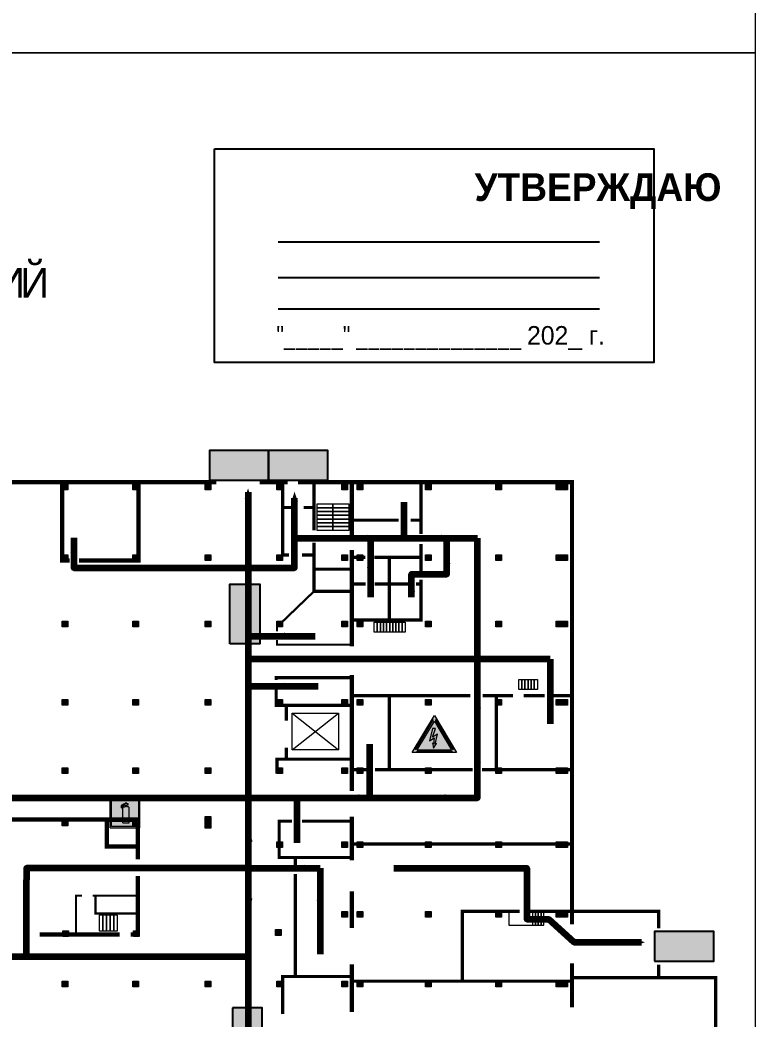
# Model space of a CAD drawing. Header units: millimetres. Extents: x 13810 to 67229, y 12374 to 21950.
# Drawn here: x 27717.6 to 27876.6, y 13943.3 to 14159.5 of the extents above; entities that cross this region are included whole.
import ezdxf

# ---------------------------------------------------------------- set-up
doc = ezdxf.new("R2010")
doc.units = ezdxf.units.MM
doc.layers.add('План_Штампы', color=7, linetype='Continuous')
doc.styles.add('обычный', font='arial.ttf')

# ---------------------------------------------------------------- blocks, each defined once
blk = doc.blocks.new('A$C7B4425F7')
at = {"true_color": 0xffffff}
blk.add_hatch(color=7, dxfattribs=at).paths.add_polyline_path([(0, 0), (-16, 0), (-16, -8), (0, -8)])
h = blk.add_hatch(color=126)
h.paths.add_polyline_path([(-0.2, -0.2), (-15.8, -0.2), (-15.8, -7.8), (-0.2, -7.8)])
h.paths.add_polyline_path([(-11.76, -2.03), (-11.76, -3.66), (-11.17, -3.66, -0.568275), (-11.17, -6.18), (-12.58, -6.18), (-12.58, -2.03)], flags=16)
h.paths.add_polyline_path([(-13.33, -4.12, -0.495768), (-13.59, -6.18), (-15.03, -6.18), (-15.03, -2.03), (-13.59, -2.03, -0.487973)], flags=16)
h.paths.add_polyline_path([(-10.25, -2.03), (-9.48, -2.03), (-9.48, -6.18), (-10.25, -6.18)], flags=16)
h.paths.add_polyline_path([(-13.84, -3.69), (-14.24, -3.69), (-14.24, -3.03), (-13.9, -3.03, -0.692621)], flags=0)
h.paths.add_polyline_path([(-9.15, -2.03), (-8.4, -2.03), (-8.04, -3.07), (-7.68, -2.03), (-6.93, -2.03), (-7.64, -4.1), (-6.93, -6.18), (-7.68, -6.18), (-8.04, -5.14), (-8.4, -6.18), (-9.15, -6.18), (-8.44, -4.1)], flags=16)
h.paths.add_polyline_path([(-11.76, -4.46), (-11.42, -4.46, -0.692621), (-11.36, -5.12), (-11.76, -5.12)], flags=0)
h.paths.add_polyline_path([(-13.9, -5.2), (-14.24, -5.2), (-14.24, -4.55), (-13.84, -4.55, -0.708038)], flags=0)
edge = h.paths.add_edge_path(flags=16)
edge.add_ellipse((-5.51, -4.08), major_axis=(0, 2.05), ratio=0.586184, start_angle=0, end_angle=360)
edge = h.paths.add_edge_path(flags=0)
edge.add_ellipse((-5.51, -4.08), major_axis=(0, 1.14), ratio=0.454828, start_angle=0, end_angle=360)
h.paths.add_polyline_path([(-4.13, -4.96, 0.377264), (-3.48, -4.52, 0.0555), (-3.16, -2.03), (-1.66, -2.03), (-1.66, -4.96), (-0.96, -4.96), (-0.96, -7.01), (-1.75, -7.01), (-1.75, -6.18), (-3.3, -6.18), (-3.3, -7.02), (-4.13, -7.02)], flags=16)
h.paths.add_polyline_path([(-2.73, -2.91), (-2.28, -2.91), (-2.28, -4.96), (-3.05, -4.96, 0.079136)], flags=0)
at = {"color": 126}
blk.add_lwpolyline([(-16, -8), (0, -8), (0, 0), (-16, 0)], close=True, dxfattribs=at)
blk = doc.blocks.new('A$C32E8229D')
at = {"true_color": 0xffffff}
blk.add_hatch(color=7, dxfattribs=at).paths.add_polyline_path([(0, 0), (0, -8), (16, -8), (16, 0)])
h = blk.add_hatch(color=126)
h.paths.add_polyline_path([(0.2, -0.2), (15.8, -0.2), (15.8, -7.8), (0.2, -7.8)])
h.paths.add_polyline_path([(13.49, -2.05), (12.08, -2.05), (11.37, -2.63, 0.162397), (11.29, -2.84), (11.29, -3.63), (10.35, -3.63), (10.35, -4.05), (11.68, -4.05), (11.68, -3.48), (12.26, -4.28), (11.29, -5.1), (11.29, -6.78), (11.85, -6.78), (11.85, -5.44), (12.8, -4.64), (12.8, -5.94), (14.46, -5.94), (14.46, -5.39), (13.45, -5.39), (13.45, -3.97), (12.46, -2.59), (13.15, -2.59), (13.69, -3.34), (14.18, -3)], flags=16)
h.paths.add_polyline_path([(10.74, -1.82, 1), (11.8, -1.82, 1)], flags=16)
h.paths.add_polyline_path([(9.39, -3.59), (5.99, -3.59), (6.56, -3.03), (5.91, -3.03), (5.1, -3.83), (5.91, -4.64), (6.56, -4.64), (5.99, -4.09), (9.39, -4.09)], flags=16)
h.paths.add_polyline_path([(4.29, -1.08), (1.72, -1.08), (1.72, -6.6), (4.29, -6.6)], flags=16)
at = {"color": 126}
blk.add_lwpolyline([(16, -8), (0, -8), (0, 0), (16, 0)], close=True, dxfattribs=at)
blk = doc.blocks.new('A$C3AD82952')
at = {"true_color": 0xf5f5ff}
h = blk.add_hatch(color=7, dxfattribs=at)
h.dxf.hatch_style = 1
h.paths.add_polyline_path([(8.21, 8.73, 0.414214), (7.89, 9.05), (7.22, 9.05), (7.22, 9.92), (7.59, 9.92, 1), (7.57, 10.36), (7.22, 10.36), (7.22, 10.6), (6.43, 10.6), (6.43, 10.36), (6.01, 10.36), (4.74, 9.59), (4.74, 8.69), (4.98, 8.73), (4.98, 9.26), (6.12, 9.91), (6.43, 9.91), (6.43, 9.05), (5.76, 9.05, 0.414214), (5.44, 8.73), (5.44, 2.2), (8.21, 2.2)], flags=0)
h.paths.add_polyline_path([(12.8, 12.8), (0, 12.8), (0, 0), (12.8, 0)])
h.paths.add_polyline_path([(0.51, 12.29), (12.29, 12.29), (12.29, 0.51), (0.51, 0.51)], flags=16)
h.paths.add_polyline_path([(4.74, 9.59), (6.01, 10.36), (6.43, 10.36), (6.43, 10.6), (7.22, 10.6), (7.22, 10.36), (7.59, 10.36, -0.94586), (7.59, 9.92), (7.22, 9.92), (7.22, 9.05), (7.89, 9.05, -0.414214), (8.21, 8.73), (8.21, 2.2), (5.44, 2.2), (5.44, 8.73, -0.414214), (5.76, 9.05), (6.43, 9.05), (6.43, 9.91), (6.12, 9.91), (4.98, 9.26), (4.98, 8.73), (4.74, 8.69)], flags=0)
h = blk.add_hatch(color=242)
h.dxf.hatch_style = 1
h.paths.add_polyline_path([(12.29, 12.29), (0.51, 12.29), (0.51, 0.51), (12.29, 0.51)])
h.paths.add_polyline_path([(4.74, 8.69), (4.74, 9.59), (6.01, 10.36), (6.43, 10.36), (6.43, 10.6), (7.22, 10.6), (7.22, 10.36), (7.59, 10.36, -0.94586), (7.59, 9.92), (7.22, 9.92), (7.22, 9.05), (7.89, 9.05, -0.414214), (8.21, 8.73), (8.21, 2.2), (5.44, 2.2), (5.44, 8.73, -0.414214), (5.76, 9.05), (6.43, 9.05), (6.43, 9.91), (6.12, 9.91), (4.98, 9.26), (4.98, 8.73)], flags=16)
h = blk.add_hatch(color=7, dxfattribs=at)
h.dxf.hatch_style = 1
h.paths.add_polyline_path([(8.21, 8.73, 0.414214), (7.89, 9.05), (7.22, 9.05), (7.22, 9.92), (7.59, 9.92, 1), (7.57, 10.36), (7.22, 10.36), (7.22, 10.6), (6.43, 10.6), (6.43, 10.36), (6.01, 10.36), (4.74, 9.59), (4.74, 8.69), (4.98, 8.73), (4.98, 9.26), (6.12, 9.91), (6.43, 9.91), (6.43, 9.05), (5.76, 9.05, 0.414214), (5.44, 8.73), (5.44, 2.2), (8.21, 2.2)])
at = {"color": 242, "lineweight": 5}
for p, q in [((0, 0), (0, 12.8)), ((0, 12.8), (12.8, 12.8)), ((6.01, 10.36), (4.74, 9.59)), ((4.74, 9.59), (4.74, 8.69)), ((4.74, 8.69), (4.98, 8.73)), ((4.98, 9.26), (6.12, 9.91)), ((4.98, 8.73), (4.98, 9.26)), ((5.44, 2.2), (5.44, 8.73)), ((5.76, 9.05), (6.43, 9.05)), ((6.01, 10.36), (6.43, 10.36)), ((6.12, 9.91), (6.43, 9.91)), ((7.22, 10.6), (6.43, 10.6)), ((6.43, 10.6), (6.43, 10.36)), ((6.43, 9.91), (6.43, 9.05)), ((7.22, 10.36), (7.22, 10.6)), ((7.59, 10.36), (7.22, 10.36)), ((7.22, 9.05), (7.22, 9.92)), ((7.59, 9.92), (7.22, 9.92)), ((7.89, 9.05), (7.22, 9.05)), ((8.21, 2.2), (8.21, 8.73)), ((12.8, 0), (12.8, 12.8)), ((0, 0), (12.8, 0)), ((5.44, 2.2), (8.21, 2.2))]:
    blk.add_line(p, q, dxfattribs=at)
blk.add_lwpolyline([(0.51, 12.29), (12.29, 12.29), (12.29, 0.51), (0.51, 0.51)], close=True, dxfattribs=at)
for centre, radius, start, end in [((5.76, 8.73), 0.32, 90, 180), ((7.58, 10.14), 0.223, 273.1875, 86.8125), ((7.89, 8.73), 0.32, 0, 90)]:
    blk.add_arc(centre, radius, start, end, dxfattribs=at)
blk = doc.blocks.new('A$C3E6D3DDE')
at = {"lineweight": 5}
h = blk.add_hatch(color=40, dxfattribs=at)
h.paths.add_polyline_path([(24.1, 1.45), (16.46, -11.35), (31.74, -11.35)])
h.paths.add_polyline_path([(24.09, -0.46), (30.03, -10.41), (18.14, -10.41)], flags=16)
h.paths.add_polyline_path([(24.54, -3.08), (23.41, -6.02), (25.13, -5.01), (24.33, -8.5), (24.82, -8.27), (23.79, -9.86), (23.4, -8.04), (23.8, -8.43), (24.04, -6.29), (22.39, -7.25), (23.44, -3.08)], flags=0)
h = blk.add_hatch(color=256, dxfattribs=at)
h.paths.add_polyline_path([(24.37, 0.03, 0.567511), (23.82, 0.03), (17.59, -10.4, 0.582454), (17.86, -10.88), (30.32, -10.88, 0.582149), (30.6, -10.4)])
h.paths.add_polyline_path([(24.09, -0.46), (18.14, -10.41), (30.03, -10.41)], flags=16)
h.paths.add_polyline_path([(24.54, -3.08), (23.41, -6.02), (25.13, -5.01), (24.33, -8.5), (24.82, -8.27), (23.79, -9.86), (23.4, -8.04), (23.8, -8.43), (24.04, -6.29), (22.39, -7.25), (23.44, -3.08)], flags=0)
h = blk.add_hatch(color=40, dxfattribs=at)
h.paths.add_polyline_path([(24.09, -0.46), (18.14, -10.41), (30.03, -10.41)])
h.paths.add_polyline_path([(24.82, -8.27), (23.79, -9.86), (23.4, -8.04), (23.8, -8.43), (24.04, -6.29), (22.39, -7.25), (23.44, -3.08), (24.54, -3.08), (23.41, -6.02), (25.13, -5.01), (24.33, -8.5)], flags=16)
at = {"color": 40, "lineweight": 5}
for p, q in [((16.46, -11.35), (24.1, 1.45)), ((24.1, 1.45), (31.74, -11.35))]:
    blk.add_line(p, q, dxfattribs=at)
at = {"lineweight": 5}
for p, q in [((17.59, -10.4), (23.82, 0.03)), ((24.37, 0.03), (30.6, -10.4)), ((18.14, -10.41), (24.09, -0.46)), ((23.44, -3.08), (22.39, -7.25)), ((23.41, -6.02), (24.54, -3.08)), ((24.54, -3.08), (23.44, -3.08)), ((24.09, -0.46), (30.03, -10.41)), ((22.39, -7.25), (24.04, -6.29)), ((25.13, -5.01), (23.41, -6.02)), ((24.04, -6.29), (23.8, -8.43)), ((24.33, -8.5), (25.13, -5.01)), ((23.8, -8.43), (23.4, -8.04)), ((23.4, -8.04), (23.79, -9.86)), ((23.79, -9.86), (24.82, -8.27)), ((24.82, -8.27), (24.33, -8.5)), ((17.86, -10.88), (30.32, -10.88)), ((18.14, -10.41), (30.03, -10.41))]:
    blk.add_line(p, q, dxfattribs=at)
at = {"color": 50, "lineweight": 5}
blk.add_line((31.74, -11.35), (16.46, -11.35), dxfattribs=at)

msp = doc.modelspace()

# ---------------------------------------------------------------- hatches: boundary and pattern name
at = {"lineweight": 0}
h = msp.add_hatch(color=256, dxfattribs=at)
h.dxf.hatch_style = 1
h.paths.add_polyline_path([(27727.95, 14057.96), (27727.95, 14059.19), (27726.73, 14059.19), (27726.73, 14057.96)])
h = msp.add_hatch(color=256, dxfattribs=at)
h.dxf.hatch_style = 1
h.paths.add_polyline_path([(27743.22, 14057.96), (27743.22, 14059.19), (27742, 14059.19), (27742, 14057.96)])
h = msp.add_hatch(color=256, dxfattribs=at)
h.dxf.hatch_style = 1
h.paths.add_polyline_path([(27758.88, 14057.96), (27758.88, 14059.19), (27757.66, 14059.19), (27757.66, 14057.96)])
h = msp.add_hatch(color=256, dxfattribs=at)
h.dxf.hatch_style = 1
h.paths.add_polyline_path([(27774.39, 14057.96), (27774.39, 14059.19), (27773.16, 14059.19), (27773.16, 14057.96)])
h = msp.add_hatch(color=256, dxfattribs=at)
h.dxf.hatch_style = 1
h.paths.add_polyline_path([(27788.4, 14057.96), (27788.4, 14059.19), (27787.18, 14059.19), (27787.18, 14057.96)])
h = msp.add_hatch(color=256, dxfattribs=at)
h.dxf.hatch_style = 1
h.paths.add_polyline_path([(27791.73, 14057.96), (27791.73, 14059.19), (27790.51, 14059.19), (27790.51, 14057.96)])
h = msp.add_hatch(color=256, dxfattribs=at)
h.dxf.hatch_style = 1
h.paths.add_polyline_path([(27806.54, 14057.96), (27806.54, 14059.19), (27805.32, 14059.19), (27805.32, 14057.96)])
h = msp.add_hatch(color=256, dxfattribs=at)
h.dxf.hatch_style = 1
h.paths.add_polyline_path([(27821.72, 14057.96), (27821.72, 14059.19), (27820.5, 14059.19), (27820.5, 14057.96)])
h = msp.add_hatch(color=256, dxfattribs=at)
h.dxf.hatch_style = 1
h.paths.add_polyline_path([(27834.79, 14057.96), (27834.79, 14059.19), (27833.57, 14059.19), (27833.57, 14057.96)])
h = msp.add_hatch(color=256, dxfattribs=at)
h.dxf.hatch_style = 1
h.paths.add_polyline_path([(27836.01, 14057.96), (27836.01, 14059.19), (27834.79, 14059.19), (27834.79, 14057.96)])
h = msp.add_hatch(color=256, dxfattribs=at)
h.dxf.hatch_style = 1
h.paths.add_polyline_path([(27727.95, 14042.64), (27727.95, 14043.87), (27726.73, 14043.87), (27726.73, 14042.64)])
h = msp.add_hatch(color=256, dxfattribs=at)
h.dxf.hatch_style = 1
h.paths.add_polyline_path([(27743.22, 14042.64), (27743.22, 14043.87), (27742, 14043.87), (27742, 14042.64)])
h = msp.add_hatch(color=256, dxfattribs=at)
h.dxf.hatch_style = 1
h.paths.add_polyline_path([(27758.88, 14042.64), (27758.88, 14043.87), (27757.66, 14043.87), (27757.66, 14042.64)])
h = msp.add_hatch(color=256, dxfattribs=at)
h.dxf.hatch_style = 1
h.paths.add_polyline_path([(27774.39, 14042.64), (27774.39, 14043.87), (27773.16, 14043.87), (27773.16, 14042.64)])
h = msp.add_hatch(color=256, dxfattribs=at)
h.dxf.hatch_style = 1
h.paths.add_polyline_path([(27788.4, 14042.64), (27788.4, 14043.87), (27787.18, 14043.87), (27787.18, 14042.64)])
h = msp.add_hatch(color=256, dxfattribs=at)
h.dxf.hatch_style = 1
h.paths.add_polyline_path([(27791.73, 14042.64), (27791.73, 14043.87), (27790.51, 14043.87), (27790.51, 14042.64)])
h = msp.add_hatch(color=256, dxfattribs=at)
h.dxf.hatch_style = 1
h.paths.add_polyline_path([(27806.54, 14042.64), (27806.54, 14043.87), (27805.32, 14043.87), (27805.32, 14042.64)])
h = msp.add_hatch(color=256, dxfattribs=at)
h.dxf.hatch_style = 1
h.paths.add_polyline_path([(27821.72, 14042.64), (27821.72, 14043.87), (27820.5, 14043.87), (27820.5, 14042.64)])
h = msp.add_hatch(color=256, dxfattribs=at)
h.dxf.hatch_style = 1
h.paths.add_polyline_path([(27834.79, 14042.64), (27834.79, 14043.87), (27833.57, 14043.87), (27833.57, 14042.64)])
h = msp.add_hatch(color=256, dxfattribs=at)
h.dxf.hatch_style = 1
h.paths.add_polyline_path([(27836.01, 14042.64), (27836.01, 14043.87), (27834.79, 14043.87), (27834.79, 14042.64)])
h = msp.add_hatch(color=256, dxfattribs=at)
h.dxf.hatch_style = 1
h.paths.add_polyline_path([(27727.95, 14028.29), (27727.95, 14029.52), (27726.73, 14029.52), (27726.73, 14028.29)])
h = msp.add_hatch(color=256, dxfattribs=at)
h.dxf.hatch_style = 1
h.paths.add_polyline_path([(27743.22, 14028.29), (27743.22, 14029.52), (27742, 14029.52), (27742, 14028.29)])
h = msp.add_hatch(color=256, dxfattribs=at)
h.dxf.hatch_style = 1
h.paths.add_polyline_path([(27758.88, 14028.29), (27758.88, 14029.52), (27757.66, 14029.52), (27757.66, 14028.29)])
h = msp.add_hatch(color=256, dxfattribs=at)
h.dxf.hatch_style = 1
h.paths.add_polyline_path([(27774.39, 14028.29), (27774.39, 14029.52), (27773.16, 14029.52), (27773.16, 14028.29)])
h = msp.add_hatch(color=256, dxfattribs=at)
h.dxf.hatch_style = 1
h.paths.add_polyline_path([(27788.4, 14028.29), (27788.4, 14029.52), (27787.18, 14029.52), (27787.18, 14028.29)])
h = msp.add_hatch(color=256, dxfattribs=at)
h.dxf.hatch_style = 1
h.paths.add_polyline_path([(27791.73, 14028.29), (27791.73, 14029.52), (27790.51, 14029.52), (27790.51, 14028.29)])
h = msp.add_hatch(color=256, dxfattribs=at)
h.dxf.hatch_style = 1
h.paths.add_polyline_path([(27806.54, 14028.29), (27806.54, 14029.52), (27805.32, 14029.52), (27805.32, 14028.29)])
h = msp.add_hatch(color=256, dxfattribs=at)
h.dxf.hatch_style = 1
h.paths.add_polyline_path([(27821.72, 14028.29), (27821.72, 14029.52), (27820.5, 14029.52), (27820.5, 14028.29)])
h = msp.add_hatch(color=256, dxfattribs=at)
h.dxf.hatch_style = 1
h.paths.add_polyline_path([(27834.79, 14028.29), (27834.79, 14029.52), (27833.57, 14029.52), (27833.57, 14028.29)])
h = msp.add_hatch(color=256, dxfattribs=at)
h.dxf.hatch_style = 1
h.paths.add_polyline_path([(27836.01, 14028.29), (27836.01, 14029.52), (27834.79, 14029.52), (27834.79, 14028.29)])
h = msp.add_hatch(color=256, dxfattribs=at)
h.dxf.hatch_style = 1
h.paths.add_polyline_path([(27727.95, 14011.35), (27727.95, 14012.58), (27726.73, 14012.58), (27726.73, 14011.35)])
h = msp.add_hatch(color=256, dxfattribs=at)
h.dxf.hatch_style = 1
h.paths.add_polyline_path([(27743.22, 14011.35), (27743.22, 14012.58), (27742, 14012.58), (27742, 14011.35)])
h = msp.add_hatch(color=256, dxfattribs=at)
h.dxf.hatch_style = 1
h.paths.add_polyline_path([(27758.88, 14011.35), (27758.88, 14012.58), (27757.66, 14012.58), (27757.66, 14011.35)])
h = msp.add_hatch(color=256, dxfattribs=at)
h.dxf.hatch_style = 1
h.paths.add_polyline_path([(27774.39, 14011.35), (27774.39, 14012.58), (27773.16, 14012.58), (27773.16, 14011.35)])
h = msp.add_hatch(color=256, dxfattribs=at)
h.dxf.hatch_style = 1
h.paths.add_polyline_path([(27788.4, 14011.35), (27788.4, 14012.58), (27787.18, 14012.58), (27787.18, 14011.35)])
h = msp.add_hatch(color=256, dxfattribs=at)
h.dxf.hatch_style = 1
h.paths.add_polyline_path([(27791.73, 14011.35), (27791.73, 14012.58), (27790.51, 14012.58), (27790.51, 14011.35)])
h = msp.add_hatch(color=256, dxfattribs=at)
h.dxf.hatch_style = 1
h.paths.add_polyline_path([(27806.54, 14011.35), (27806.54, 14012.58), (27805.32, 14012.58), (27805.32, 14011.35)])
h = msp.add_hatch(color=256, dxfattribs=at)
h.dxf.hatch_style = 1
h.paths.add_polyline_path([(27821.72, 14011.35), (27821.72, 14012.58), (27820.5, 14012.58), (27820.5, 14011.35)])
h = msp.add_hatch(color=256, dxfattribs=at)
h.dxf.hatch_style = 1
h.paths.add_polyline_path([(27834.79, 14011.35), (27834.79, 14012.58), (27833.57, 14012.58), (27833.57, 14011.35)])
h = msp.add_hatch(color=256, dxfattribs=at)
h.dxf.hatch_style = 1
h.paths.add_polyline_path([(27836.01, 14011.35), (27836.01, 14012.58), (27834.79, 14012.58), (27834.79, 14011.35)])
h = msp.add_hatch(color=256, dxfattribs=at)
h.dxf.hatch_style = 1
h.paths.add_polyline_path([(27727.95, 13996.6), (27727.95, 13997.83), (27726.73, 13997.83), (27726.73, 13996.6)])
h = msp.add_hatch(color=256, dxfattribs=at)
h.dxf.hatch_style = 1
h.paths.add_polyline_path([(27743.22, 13996.6), (27743.22, 13997.83), (27742, 13997.83), (27742, 13996.6)])
h = msp.add_hatch(color=256, dxfattribs=at)
h.dxf.hatch_style = 1
h.paths.add_polyline_path([(27758.88, 13996.6), (27758.88, 13997.83), (27757.66, 13997.83), (27757.66, 13996.6)])
h = msp.add_hatch(color=256, dxfattribs=at)
h.dxf.hatch_style = 1
h.paths.add_polyline_path([(27774.39, 13996.6), (27774.39, 13997.83), (27773.16, 13997.83), (27773.16, 13996.6)])
h = msp.add_hatch(color=256, dxfattribs=at)
h.dxf.hatch_style = 1
h.paths.add_polyline_path([(27788.4, 13996.6), (27788.4, 13997.83), (27787.18, 13997.83), (27787.18, 13996.6)])
h = msp.add_hatch(color=256, dxfattribs=at)
h.dxf.hatch_style = 1
h.paths.add_polyline_path([(27791.73, 13996.6), (27791.73, 13997.83), (27790.51, 13997.83), (27790.51, 13996.6)])
h = msp.add_hatch(color=256, dxfattribs=at)
h.dxf.hatch_style = 1
h.paths.add_polyline_path([(27806.54, 13996.6), (27806.54, 13997.83), (27805.32, 13997.83), (27805.32, 13996.6)])
h = msp.add_hatch(color=256, dxfattribs=at)
h.dxf.hatch_style = 1
h.paths.add_polyline_path([(27821.72, 13996.6), (27821.72, 13997.83), (27820.5, 13997.83), (27820.5, 13996.6)])
h = msp.add_hatch(color=256, dxfattribs=at)
h.dxf.hatch_style = 1
h.paths.add_polyline_path([(27834.79, 13996.6), (27834.79, 13997.83), (27833.57, 13997.83), (27833.57, 13996.6)])
h = msp.add_hatch(color=256, dxfattribs=at)
h.dxf.hatch_style = 1
h.paths.add_polyline_path([(27836.01, 13996.6), (27836.01, 13997.83), (27834.79, 13997.83), (27834.79, 13996.6)])
h = msp.add_hatch(color=256, dxfattribs=at)
h.dxf.hatch_style = 1
h.paths.add_polyline_path([(27758.88, 13986.05), (27758.88, 13987.28), (27757.66, 13987.28), (27757.66, 13986.05)])
h = msp.add_hatch(color=256, dxfattribs=at)
h.dxf.hatch_style = 1
h.paths.add_polyline_path([(27727.95, 13985.32), (27727.95, 13986.55), (27726.73, 13986.55), (27726.73, 13985.32)])
h = msp.add_hatch(color=256, dxfattribs=at)
h.dxf.hatch_style = 1
h.paths.add_polyline_path([(27743.22, 13985.32), (27743.22, 13986.55), (27742, 13986.55), (27742, 13985.32)])
h = msp.add_hatch(color=256, dxfattribs=at)
h.dxf.hatch_style = 1
h.paths.add_polyline_path([(27758.88, 13984.82), (27758.88, 13986.05), (27757.66, 13986.05), (27757.66, 13984.82)])
h = msp.add_hatch(color=256, dxfattribs=at)
h.dxf.hatch_style = 1
h.paths.add_polyline_path([(27774.39, 13980.6), (27774.39, 13981.83), (27773.16, 13981.83), (27773.16, 13980.6)])
h = msp.add_hatch(color=256, dxfattribs=at)
h.dxf.hatch_style = 1
h.paths.add_polyline_path([(27788.4, 13980.6), (27788.4, 13981.83), (27787.18, 13981.83), (27787.18, 13980.6)])
h = msp.add_hatch(color=256, dxfattribs=at)
h.dxf.hatch_style = 1
h.paths.add_polyline_path([(27791.73, 13980.6), (27791.73, 13981.83), (27790.51, 13981.83), (27790.51, 13980.6)])
h = msp.add_hatch(color=256, dxfattribs=at)
h.dxf.hatch_style = 1
h.paths.add_polyline_path([(27806.54, 13980.6), (27806.54, 13981.83), (27805.32, 13981.83), (27805.32, 13980.6)])
h = msp.add_hatch(color=256, dxfattribs=at)
h.dxf.hatch_style = 1
h.paths.add_polyline_path([(27821.72, 13980.6), (27821.72, 13981.83), (27820.5, 13981.83), (27820.5, 13980.6)])
h = msp.add_hatch(color=256, dxfattribs=at)
h.dxf.hatch_style = 1
h.paths.add_polyline_path([(27834.79, 13980.6), (27834.79, 13981.83), (27833.57, 13981.83), (27833.57, 13980.6)])
h = msp.add_hatch(color=256, dxfattribs=at)
h.dxf.hatch_style = 1
h.paths.add_polyline_path([(27836.01, 13980.6), (27836.01, 13981.83), (27834.79, 13981.83), (27834.79, 13980.6)])
h = msp.add_hatch(color=256, dxfattribs=at)
h.dxf.hatch_style = 1
h.paths.add_polyline_path([(27788.4, 13965.56), (27788.4, 13966.79), (27787.18, 13966.79), (27787.18, 13965.56)])
h = msp.add_hatch(color=256, dxfattribs=at)
h.dxf.hatch_style = 1
h.paths.add_polyline_path([(27791.73, 13965.56), (27791.73, 13966.79), (27790.51, 13966.79), (27790.51, 13965.56)])
h = msp.add_hatch(color=256, dxfattribs=at)
h.dxf.hatch_style = 1
h.paths.add_polyline_path([(27806.54, 13965.56), (27806.54, 13966.79), (27805.32, 13966.79), (27805.32, 13965.56)])
h = msp.add_hatch(color=256, dxfattribs=at)
h.dxf.hatch_style = 1
h.paths.add_polyline_path([(27821.72, 13965.56), (27821.72, 13966.79), (27820.5, 13966.79), (27820.5, 13965.56)])
h = msp.add_hatch(color=256, dxfattribs=at)
h.dxf.hatch_style = 1
h.paths.add_polyline_path([(27834.79, 13965.56), (27834.79, 13966.79), (27833.57, 13966.79), (27833.57, 13965.56)])
h = msp.add_hatch(color=256, dxfattribs=at)
h.dxf.hatch_style = 1
h.paths.add_polyline_path([(27836.01, 13965.56), (27836.01, 13966.79), (27834.79, 13966.79), (27834.79, 13965.56)])
h = msp.add_hatch(color=256, dxfattribs=at)
h.dxf.hatch_style = 1
h.paths.add_polyline_path([(27774.09, 13961.61), (27774.09, 13962.84), (27772.86, 13962.84), (27772.86, 13961.61)])
h = msp.add_hatch(color=256, dxfattribs=at)
h.dxf.hatch_style = 1
h.paths.add_polyline_path([(27728.08, 13961.33), (27728.08, 13962.56), (27726.86, 13962.56), (27726.86, 13961.33)])
h = msp.add_hatch(color=256, dxfattribs=at)
h.dxf.hatch_style = 1
h.paths.add_polyline_path([(27743.35, 13961.33), (27743.35, 13962.56), (27742.13, 13962.56), (27742.13, 13961.33)])
h = msp.add_hatch(color=256, dxfattribs=at)
h.dxf.hatch_style = 1
h.paths.add_polyline_path([(27727.95, 13950.46), (27727.95, 13951.7), (27726.73, 13951.7), (27726.73, 13950.46)])
h = msp.add_hatch(color=256, dxfattribs=at)
h.dxf.hatch_style = 1
h.paths.add_polyline_path([(27743.22, 13950.46), (27743.22, 13951.7), (27742, 13951.7), (27742, 13950.46)])
h = msp.add_hatch(color=256, dxfattribs=at)
h.dxf.hatch_style = 1
h.paths.add_polyline_path([(27758.88, 13950.46), (27758.88, 13951.7), (27757.66, 13951.7), (27757.66, 13950.46)])
h = msp.add_hatch(color=256, dxfattribs=at)
h.dxf.hatch_style = 1
h.paths.add_polyline_path([(27774.39, 13950.46), (27774.39, 13951.7), (27773.16, 13951.7), (27773.16, 13950.46)])
h = msp.add_hatch(color=256, dxfattribs=at)
h.dxf.hatch_style = 1
h.paths.add_polyline_path([(27788.4, 13950.46), (27788.4, 13951.7), (27787.18, 13951.7), (27787.18, 13950.46)])
h = msp.add_hatch(color=256, dxfattribs=at)
h.dxf.hatch_style = 1
h.paths.add_polyline_path([(27791.73, 13950.46), (27791.73, 13951.7), (27790.51, 13951.7), (27790.51, 13950.46)])
h = msp.add_hatch(color=256, dxfattribs=at)
h.dxf.hatch_style = 1
h.paths.add_polyline_path([(27806.54, 13950.46), (27806.54, 13951.7), (27805.32, 13951.7), (27805.32, 13950.46)])
h = msp.add_hatch(color=256, dxfattribs=at)
h.dxf.hatch_style = 1
h.paths.add_polyline_path([(27821.72, 13950.46), (27821.72, 13951.7), (27820.5, 13951.7), (27820.5, 13950.46)])
h = msp.add_hatch(color=256, dxfattribs=at)
h.dxf.hatch_style = 1
h.paths.add_polyline_path([(27834.79, 13950.46), (27834.79, 13951.7), (27833.57, 13951.7), (27833.57, 13950.46)])
h = msp.add_hatch(color=256, dxfattribs=at)
h.dxf.hatch_style = 1
h.paths.add_polyline_path([(27836.01, 13950.46), (27836.01, 13951.7), (27834.79, 13951.7), (27834.79, 13950.46)])

# ---------------------------------------------------------------- linework, layer by layer
at = {"color": 126, "lineweight": 0, "true_color": 0x008754}
for points in [[(27276.58, 14547.45), (27876.58, 14547.45), (27876.58, 14152.45), (27276.58, 14152.45)], [(27276.58, 14152.45), (27876.58, 14152.45), (27876.58, 13757.45), (27276.58, 13757.45)]]:
    msp.add_lwpolyline(points, close=True, dxfattribs=at)
msp.add_lwpolyline([(27759.66, 14131.66), (27854.67, 14131.66), (27854.67, 14085.46), (27759.66, 14085.46)], close=True)
for points in [[(27773.42, 14111.61), (27842.94, 14111.61)], [(27773.42, 14103.85), (27842.94, 14103.85)], [(27773.42, 14097.06), (27842.94, 14097.06)]]:
    msp.add_lwpolyline(points)
at = {"lineweight": 0}
for points, const_width in [([(27478.27, 14059.59), (27760.05, 14059.59)], 0.924), ([(27726.73, 14059.19), (27726.73, 14042.64), (27728.34, 14042.64)], 0.924), ([(27730.32, 14042.64), (27743.22, 14042.64), (27743.22, 14059.43)], 0.924), ([(27769.46, 14059.59), (27775.48, 14059.59)], 0.924), ([(27774.39, 14059.19), (27774.39, 14043.87), (27775.77, 14043.87)], 0.693), ([(27777.69, 14059.59), (27836.99, 14059.59), (27836.99, 13964.01)], 0.924), ([(27781.16, 14049.22), (27781.16, 14059.54), (27781.16, 14054.12), (27778.97, 14054.12)], 0.693), ([(27789.35, 14059.48), (27789.35, 14047.71)], 0.924), ([(27804.33, 14059.46), (27804.33, 14048.4)], 0.693), ([(27774.39, 14054.12), (27776.4, 14054.12)], 0.693), ([(27799.49, 14051.39), (27789.69, 14051.39)], 0.693), ([(27804.33, 14051.39), (27802.06, 14051.39)], 0.693), ([(27778.57, 14043.87), (27781.16, 14043.87), (27781.16, 14046.55)], 0.693), ([(27789.35, 14044.97), (27789.35, 14024.08)], 0.924), ([(27804.33, 14046.21), (27804.33, 14040.38)], 0.693), ([(27781.16, 14043.87), (27781.16, 14035.98), (27789.44, 14035.98)], 0.693), ([(27792.26, 14043.35), (27789.57, 14043.35)], 0.693), ([(27804.33, 14038.54), (27804.33, 14029.82), (27789.73, 14029.82), (27797.47, 14029.82), (27797.47, 14043.35), (27794.25, 14043.35)], 0.693), ([(27804.33, 14043.35), (27797.47, 14043.35)], 0.693), ([(27781.16, 14040.78), (27789.44, 14040.78)], 0.693), ([(27789.57, 14037.6), (27792.37, 14037.6)], 0.693), ([(27794.33, 14037.6), (27801.66, 14037.6)], 0.693), ([(27804.33, 14037.6), (27803.23, 14037.6)], 0.693), ([(27781.16, 14035.98), (27773.16, 14028.29), (27773.16, 14027.36)], 0.462), ([(27773.16, 14025.49), (27773.16, 14024.48), (27789.24, 14024.48)], 0.462), ([(27789.32, 14017.34), (27773.01, 14017.34), (27773.01, 14016.83)], 0.693), ([(27789.35, 14017.88), (27789.35, 13992.84)], 0.924), ([(27773.01, 14014.74), (27773.01, 14011.35), (27789.49, 14011.35), (27775.2, 14011.35), (27775.2, 14008.03)], 0.693), ([(27789.47, 14013.44), (27815.03, 14013.44)], 0.693), ([(27797.48, 13997.43), (27797.48, 14013.44)], 0.693), ([(27817.69, 14013.44), (27824.25, 14013.44)], 0.693), ([(27820.63, 14013.44), (27820.63, 13997.43)], 0.693), ([(27826.51, 14013.44), (27831.06, 14013.44)], 0.693), ([(27833.05, 14013.44), (27837.07, 14013.44)], 0.693), ([(27775.2, 14002.17), (27775.2, 13999.7), (27773.16, 13999.7), (27773.16, 13996.6)], 0.693), ([(27775.2, 13999.7), (27789.26, 13999.7)], 0.693), ([(27789.49, 13997.43), (27792.63, 13997.43)], 0.693), ([(27794.41, 13997.43), (27815.52, 13997.43)], 0.693), ([(27817.51, 13997.43), (27837.03, 13997.43)], 0.693), ([(27681.35, 13983.87), (27681.35, 13986.64), (27743.05, 13986.64), (27743.05, 13978.01)], 0.924), ([(27776.45, 13986.29), (27773.65, 13986.29), (27773.65, 13978.45), (27789.79, 13978.45)], 0.693), ([(27778.55, 13986.29), (27789.07, 13986.29)], 0.693), ([(27789.35, 13987.26), (27789.35, 13977.85)], 0.924), ([(27789.54, 13981.38), (27837.02, 13981.38)], 0.693), ([(27777.16, 13978.45), (27777.16, 13976.8)], 0.693), ([(27743.05, 13974.41), (27743.05, 13961.82), (27741.5, 13961.82)], 0.924), ([(27777.16, 13974.88), (27777.16, 13952.72), (27789.4, 13952.72), (27774.39, 13952.72), (27774.39, 13944.6)], 0.693), ([(27789.35, 13971.09), (27789.35, 13963.17)], 0.924), ([(27730.97, 13970.2), (27729.69, 13970.2), (27729.69, 13962.06)], 0.462), ([(27733.27, 13970.2), (27743.06, 13970.2), (27733.91, 13970.2), (27733.91, 13966.34), (27743.19, 13966.34)], 0.462), ([(27825.64, 13966.79), (27813.25, 13966.79), (27813.25, 13951.7)], 0.693), ([(27836.99, 13966.79), (27827.66, 13966.79)], 0.693), ([(27836.01, 13966.79), (27855.73, 13966.79), (27855.73, 13963.12)], 0.693), ([(27739.17, 13961.82), (27721.81, 13961.82)], 0.924), ([(27789.35, 13955.34), (27789.35, 13945.06)], 0.924), ([(27836.99, 13955.55), (27836.99, 13946.05)], 0.924), ([(27855.73, 13955.24), (27855.73, 13952.45), (27837.18, 13952.45), (27868.05, 13952.45), (27868.05, 13888.9), (27866.77, 13888.9)], 0.693), ([(27789.35, 13951.7), (27837.06, 13951.7)], 0.693)]:
    msp.add_lwpolyline(points, dxfattribs=dict(at, const_width=const_width))
for points in [[(27726.73, 14059.19), (27727.95, 14059.19), (27727.95, 14057.96), (27726.73, 14057.96)], [(27742, 14059.19), (27743.22, 14059.19), (27743.22, 14057.96), (27742, 14057.96)], [(27757.66, 14059.19), (27758.88, 14059.19), (27758.88, 14057.96), (27757.66, 14057.96)], [(27773.16, 14059.19), (27774.39, 14059.19), (27774.39, 14057.96), (27773.16, 14057.96)], [(27787.18, 14059.19), (27788.4, 14059.19), (27788.4, 14057.96), (27787.18, 14057.96)], [(27790.51, 14059.19), (27791.73, 14059.19), (27791.73, 14057.96), (27790.51, 14057.96)], [(27805.32, 14059.19), (27806.54, 14059.19), (27806.54, 14057.96), (27805.32, 14057.96)], [(27820.5, 14059.19), (27821.72, 14059.19), (27821.72, 14057.96), (27820.5, 14057.96)], [(27833.57, 14059.19), (27834.79, 14059.19), (27834.79, 14057.96), (27833.57, 14057.96)], [(27834.79, 14059.19), (27836.01, 14059.19), (27836.01, 14057.96), (27834.79, 14057.96)], [(27781.81, 14054.04), (27785.29, 14054.04), (27785.29, 14054.85), (27781.81, 14054.85)], [(27781.81, 14053.24), (27785.29, 14053.24), (27785.29, 14054.04), (27781.81, 14054.04)], [(27785.29, 14054.04), (27788.77, 14054.04), (27788.77, 14054.85), (27785.29, 14054.85)], [(27785.29, 14053.24), (27788.77, 14053.24), (27788.77, 14054.04), (27785.29, 14054.04)], [(27781.81, 14052.44), (27785.29, 14052.44), (27785.29, 14053.24), (27781.81, 14053.24)], [(27781.81, 14051.63), (27785.29, 14051.63), (27785.29, 14052.44), (27781.81, 14052.44)], [(27781.81, 14050.83), (27785.29, 14050.83), (27785.29, 14051.63), (27781.81, 14051.63)], [(27785.29, 14052.44), (27788.77, 14052.44), (27788.77, 14053.24), (27785.29, 14053.24)], [(27785.29, 14051.63), (27788.77, 14051.63), (27788.77, 14052.44), (27785.29, 14052.44)], [(27785.29, 14050.83), (27788.77, 14050.83), (27788.77, 14051.63), (27785.29, 14051.63)], [(27781.81, 14050.03), (27785.29, 14050.03), (27785.29, 14050.83), (27781.81, 14050.83)], [(27781.81, 14049.22), (27785.29, 14049.22), (27785.29, 14050.03), (27781.81, 14050.03)], [(27785.29, 14050.03), (27788.77, 14050.03), (27788.77, 14050.83), (27785.29, 14050.83)], [(27785.29, 14049.22), (27788.77, 14049.22), (27788.77, 14050.03), (27785.29, 14050.03)], [(27726.73, 14043.87), (27727.95, 14043.87), (27727.95, 14042.64), (27726.73, 14042.64)], [(27742, 14043.87), (27743.22, 14043.87), (27743.22, 14042.64), (27742, 14042.64)], [(27757.66, 14043.87), (27758.88, 14043.87), (27758.88, 14042.64), (27757.66, 14042.64)], [(27773.16, 14043.87), (27774.39, 14043.87), (27774.39, 14042.64), (27773.16, 14042.64)], [(27787.18, 14043.87), (27788.4, 14043.87), (27788.4, 14042.64), (27787.18, 14042.64)], [(27790.51, 14043.87), (27791.73, 14043.87), (27791.73, 14042.64), (27790.51, 14042.64)], [(27805.32, 14043.87), (27806.54, 14043.87), (27806.54, 14042.64), (27805.32, 14042.64)], [(27820.5, 14043.87), (27821.72, 14043.87), (27821.72, 14042.64), (27820.5, 14042.64)], [(27833.57, 14043.87), (27834.79, 14043.87), (27834.79, 14042.64), (27833.57, 14042.64)], [(27834.79, 14043.87), (27836.01, 14043.87), (27836.01, 14042.64), (27834.79, 14042.64)], [(27726.73, 14029.52), (27727.95, 14029.52), (27727.95, 14028.29), (27726.73, 14028.29)], [(27742, 14029.52), (27743.22, 14029.52), (27743.22, 14028.29), (27742, 14028.29)], [(27757.66, 14029.52), (27758.88, 14029.52), (27758.88, 14028.29), (27757.66, 14028.29)], [(27773.16, 14029.52), (27774.39, 14029.52), (27774.39, 14028.29), (27773.16, 14028.29)], [(27787.18, 14029.52), (27788.4, 14029.52), (27788.4, 14028.29), (27787.18, 14028.29)], [(27790.51, 14029.52), (27791.73, 14029.52), (27791.73, 14028.29), (27790.51, 14028.29)], [(27794.19, 14029.31), (27794.86, 14029.31), (27794.86, 14027.18), (27794.19, 14027.18)], [(27794.86, 14029.31), (27795.53, 14029.31), (27795.53, 14027.18), (27794.86, 14027.18)], [(27795.53, 14029.31), (27796.21, 14029.31), (27796.21, 14027.18), (27795.53, 14027.18)], [(27796.21, 14029.31), (27796.88, 14029.31), (27796.88, 14027.18), (27796.21, 14027.18)], [(27796.88, 14029.31), (27797.55, 14029.31), (27797.55, 14027.18), (27796.88, 14027.18)], [(27797.55, 14029.31), (27798.22, 14029.31), (27798.22, 14027.18), (27797.55, 14027.18)], [(27798.22, 14029.31), (27798.89, 14029.31), (27798.89, 14027.18), (27798.22, 14027.18)], [(27798.89, 14029.31), (27799.56, 14029.31), (27799.56, 14027.18), (27798.89, 14027.18)], [(27799.56, 14029.31), (27800.24, 14029.31), (27800.24, 14027.18), (27799.56, 14027.18)], [(27800.24, 14029.31), (27800.91, 14029.31), (27800.91, 14027.18), (27800.24, 14027.18)], [(27805.32, 14029.52), (27806.54, 14029.52), (27806.54, 14028.29), (27805.32, 14028.29)], [(27820.5, 14029.52), (27821.72, 14029.52), (27821.72, 14028.29), (27820.5, 14028.29)], [(27833.57, 14029.52), (27834.79, 14029.52), (27834.79, 14028.29), (27833.57, 14028.29)], [(27834.79, 14029.52), (27836.01, 14029.52), (27836.01, 14028.29), (27834.79, 14028.29)], [(27825.47, 14016.93), (27826.14, 14016.93), (27826.14, 14014.8), (27825.47, 14014.8)], [(27826.14, 14016.93), (27826.81, 14016.93), (27826.81, 14014.8), (27826.14, 14014.8)], [(27826.81, 14016.93), (27827.48, 14016.93), (27827.48, 14014.8), (27826.81, 14014.8)], [(27827.48, 14016.93), (27828.16, 14016.93), (27828.16, 14014.8), (27827.48, 14014.8)], [(27828.16, 14016.93), (27828.83, 14016.93), (27828.83, 14014.8), (27828.16, 14014.8)], [(27828.83, 14016.93), (27829.5, 14016.93), (27829.5, 14014.8), (27828.83, 14014.8)], [(27726.73, 14012.58), (27727.95, 14012.58), (27727.95, 14011.35), (27726.73, 14011.35)], [(27742, 14012.58), (27743.22, 14012.58), (27743.22, 14011.35), (27742, 14011.35)], [(27757.66, 14012.58), (27758.88, 14012.58), (27758.88, 14011.35), (27757.66, 14011.35)], [(27773.16, 14012.58), (27774.39, 14012.58), (27774.39, 14011.35), (27773.16, 14011.35)], [(27787.18, 14012.58), (27788.4, 14012.58), (27788.4, 14011.35), (27787.18, 14011.35)], [(27790.51, 14012.58), (27791.73, 14012.58), (27791.73, 14011.35), (27790.51, 14011.35)], [(27805.32, 14012.58), (27806.54, 14012.58), (27806.54, 14011.35), (27805.32, 14011.35)], [(27820.5, 14012.58), (27821.72, 14012.58), (27821.72, 14011.35), (27820.5, 14011.35)], [(27833.57, 14012.58), (27834.79, 14012.58), (27834.79, 14011.35), (27833.57, 14011.35)], [(27834.79, 14012.58), (27836.01, 14012.58), (27836.01, 14011.35), (27834.79, 14011.35)], [(27776.43, 14009.68), (27786.48, 14009.68), (27786.48, 14001.73), (27776.43, 14001.73)], [(27726.73, 13997.83), (27727.95, 13997.83), (27727.95, 13996.6), (27726.73, 13996.6)], [(27742, 13997.83), (27743.22, 13997.83), (27743.22, 13996.6), (27742, 13996.6)], [(27757.66, 13997.83), (27758.88, 13997.83), (27758.88, 13996.6), (27757.66, 13996.6)], [(27773.16, 13997.83), (27774.39, 13997.83), (27774.39, 13996.6), (27773.16, 13996.6)], [(27787.18, 13997.83), (27788.4, 13997.83), (27788.4, 13996.6), (27787.18, 13996.6)], [(27790.51, 13997.83), (27791.73, 13997.83), (27791.73, 13996.6), (27790.51, 13996.6)], [(27805.32, 13997.83), (27806.54, 13997.83), (27806.54, 13996.6), (27805.32, 13996.6)], [(27820.5, 13997.83), (27821.72, 13997.83), (27821.72, 13996.6), (27820.5, 13996.6)], [(27833.57, 13997.83), (27834.79, 13997.83), (27834.79, 13996.6), (27833.57, 13996.6)], [(27834.79, 13997.83), (27836.01, 13997.83), (27836.01, 13996.6), (27834.79, 13996.6)], [(27757.66, 13987.28), (27758.88, 13987.28), (27758.88, 13986.05), (27757.66, 13986.05)], [(27726.73, 13986.55), (27727.95, 13986.55), (27727.95, 13985.32), (27726.73, 13985.32)], [(27742, 13986.55), (27743.22, 13986.55), (27743.22, 13985.32), (27742, 13985.32)], [(27757.66, 13986.05), (27758.88, 13986.05), (27758.88, 13984.82), (27757.66, 13984.82)], [(27773.16, 13981.83), (27774.39, 13981.83), (27774.39, 13980.6), (27773.16, 13980.6)], [(27787.18, 13981.83), (27788.4, 13981.83), (27788.4, 13980.6), (27787.18, 13980.6)], [(27790.51, 13981.83), (27791.73, 13981.83), (27791.73, 13980.6), (27790.51, 13980.6)], [(27805.32, 13981.83), (27806.54, 13981.83), (27806.54, 13980.6), (27805.32, 13980.6)], [(27820.5, 13981.83), (27821.72, 13981.83), (27821.72, 13980.6), (27820.5, 13980.6)], [(27833.57, 13981.83), (27834.79, 13981.83), (27834.79, 13980.6), (27833.57, 13980.6)], [(27834.79, 13981.83), (27836.01, 13981.83), (27836.01, 13980.6), (27834.79, 13980.6)], [(27734.69, 13962.55), (27735.49, 13962.55), (27735.49, 13965.96), (27734.69, 13965.96)], [(27735.49, 13962.55), (27736.3, 13962.55), (27736.3, 13965.96), (27735.49, 13965.96)], [(27736.3, 13962.55), (27737.1, 13962.55), (27737.1, 13965.96), (27736.3, 13965.96)], [(27737.1, 13962.55), (27737.91, 13962.55), (27737.91, 13965.96), (27737.1, 13965.96)], [(27737.91, 13962.55), (27738.71, 13962.55), (27738.71, 13965.96), (27737.91, 13965.96)], [(27787.18, 13966.79), (27788.4, 13966.79), (27788.4, 13965.56), (27787.18, 13965.56)], [(27790.51, 13966.79), (27791.73, 13966.79), (27791.73, 13965.56), (27790.51, 13965.56)], [(27805.32, 13966.79), (27806.54, 13966.79), (27806.54, 13965.56), (27805.32, 13965.56)], [(27820.5, 13966.79), (27821.72, 13966.79), (27821.72, 13965.56), (27820.5, 13965.56)], [(27828.47, 13963.8), (27829.09, 13963.8), (27829.09, 13966.59), (27828.47, 13966.59)], [(27829.09, 13963.8), (27829.7, 13963.8), (27829.7, 13966.59), (27829.09, 13966.59)], [(27829.7, 13963.8), (27830.31, 13963.8), (27830.31, 13966.59), (27829.7, 13966.59)], [(27830.31, 13963.8), (27830.93, 13963.8), (27830.93, 13966.59), (27830.31, 13966.59)], [(27833.57, 13966.79), (27834.79, 13966.79), (27834.79, 13965.56), (27833.57, 13965.56)], [(27834.79, 13966.79), (27836.01, 13966.79), (27836.01, 13965.56), (27834.79, 13965.56)], [(27772.86, 13962.84), (27774.09, 13962.84), (27774.09, 13961.61), (27772.86, 13961.61)], [(27726.86, 13962.56), (27728.08, 13962.56), (27728.08, 13961.33), (27726.86, 13961.33)], [(27742.13, 13962.56), (27743.35, 13962.56), (27743.35, 13961.33), (27742.13, 13961.33)], [(27726.73, 13951.7), (27727.95, 13951.7), (27727.95, 13950.46), (27726.73, 13950.46)], [(27742, 13951.7), (27743.22, 13951.7), (27743.22, 13950.46), (27742, 13950.46)], [(27757.66, 13951.7), (27758.88, 13951.7), (27758.88, 13950.46), (27757.66, 13950.46)], [(27773.16, 13951.7), (27774.39, 13951.7), (27774.39, 13950.46), (27773.16, 13950.46)], [(27787.18, 13951.7), (27788.4, 13951.7), (27788.4, 13950.46), (27787.18, 13950.46)], [(27790.51, 13951.7), (27791.73, 13951.7), (27791.73, 13950.46), (27790.51, 13950.46)], [(27805.32, 13951.7), (27806.54, 13951.7), (27806.54, 13950.46), (27805.32, 13950.46)], [(27820.5, 13951.7), (27821.72, 13951.7), (27821.72, 13950.46), (27820.5, 13950.46)], [(27833.57, 13951.7), (27834.79, 13951.7), (27834.79, 13950.46), (27833.57, 13950.46)], [(27834.79, 13951.7), (27836.01, 13951.7), (27836.01, 13950.46), (27834.79, 13950.46)]]:
    msp.add_lwpolyline(points, close=True, dxfattribs=at)
at = {"color": 126, "lineweight": 100, "true_color": 0x008754}
for points in [[(27767.01, 13910.15), (27767.01, 14057.46)], [(27767.01, 14041.07), (27776.98, 14041.07), (27776.98, 14056.11)], [(27800.65, 14047.5), (27800.65, 14055.29)], [(27729.24, 14047.59), (27729.24, 14041.07), (27767.01, 14041.07)], [(27776.98, 14047.5), (27816.56, 14047.5)], [(27793.39, 14047.5), (27793.39, 14034.73)], [(27802.3, 14034.73), (27802.3, 14039.74), (27809.91, 14039.74), (27809.91, 14047.5)], [(27816.56, 14021.35), (27816.56, 14047.5)], [(27767.01, 14026.33), (27781.41, 14026.33)], [(27816.56, 14002.98), (27816.56, 14021.35), (27767.01, 14021.35)], [(27832.24, 14021.35), (27816.56, 14021.35)], [(27832.24, 14021.35), (27832.24, 14007.32)], [(27767.01, 14015.5), (27782.05, 14015.5)], [(27767.01, 13991.36), (27793.27, 13991.36), (27793.27, 14002.98)], [(27793.27, 13991.36), (27816.56, 13991.36), (27816.56, 14002.98)], [(27306.65, 13991.36), (27767.01, 13991.36)], [(27777.49, 13991.36), (27777.49, 13981.6)], [(27767.01, 13976.15), (27718.96, 13976.15), (27718.96, 13973.6)], [(27767.01, 13976.15), (27782.5, 13976.15)], [(27782.5, 13976.15), (27782.5, 13957.55)], [(27798.48, 13976.15), (27827.25, 13976.15), (27827.25, 13965.13), (27831.9, 13965.13), (27837.4, 13960.1), (27852.05, 13960.1)], [(27718.96, 13957.07), (27718.96, 13973.6)], [(27306.65, 13957.07), (27767.01, 13957.07)]]:
    msp.add_lwpolyline(points, dxfattribs=at)
at = {"lineweight": 0}
for points in [[(27776.43, 14001.73), (27786.48, 14009.68)], [(27776.43, 14009.68), (27786.48, 14001.73)], [(27823.3, 13966.71), (27823.3, 13963.8), (27830.78, 13963.8)]]:
    msp.add_lwpolyline(points, dxfattribs=at)
at = {"lineweight": 0, "const_width": 0.924}
msp.add_lwpolyline([(27743.05, 13986.55), (27736.35, 13986.55), (27736.35, 13980.82), (27743.05, 13980.82)], close=True, dxfattribs=at)
at = {"layer": 'План_Штампы', "color": 126, "true_color": 0x008754}
for points in [[(27767.66, 14055.99), (27766.18, 14056), (27766.91, 14058.26)], [(27777.72, 14055.3), (27776.25, 14055.3), (27776.97, 14057.56)], [(27799.93, 14053.15), (27801.4, 14053.14), (27800.68, 14050.88)], [(27782.41, 14048.22), (27782.4, 14046.75), (27780.14, 14047.48)], [(27792.75, 14048.25), (27792.75, 14046.78), (27790.49, 14047.51)], [(27808.77, 14048.25), (27808.77, 14046.77), (27806.51, 14047.5)], [(27728.5, 14044.34), (27729.97, 14044.33), (27729.24, 14042.07)], [(27794.12, 14041.14), (27792.65, 14041.14), (27793.37, 14043.4)], [(27810.7, 14041.93), (27809.23, 14041.94), (27809.95, 14044.2)], [(27803.04, 14035.89), (27801.56, 14035.89), (27802.29, 14038.15)], [(27774.88, 14027.09), (27774.88, 14025.61), (27772.61, 14026.34)], [(27774.52, 14022.09), (27774.52, 14020.62), (27772.26, 14021.35)], [(27803.75, 14022.09), (27803.75, 14020.62), (27801.49, 14021.35)], [(27826.12, 14022.09), (27826.12, 14020.62), (27823.86, 14021.35)], [(27774.85, 14016.25), (27774.85, 14014.77), (27772.59, 14015.5)], [(27817.32, 14010.72), (27815.84, 14010.72), (27816.57, 14012.98)], [(27833.04, 14011.4), (27831.57, 14011.4), (27832.29, 14013.67)], [(27792.51, 13998.93), (27793.98, 13998.92), (27793.25, 13996.66)], [(27815.81, 13998.93), (27817.29, 13998.93), (27816.56, 13996.67)], [(27774.33, 13992.05), (27774.33, 13990.57), (27772.07, 13991.3)], [(27790.97, 13992.14), (27790.97, 13990.66), (27788.71, 13991.39)], [(27809.68, 13992.14), (27809.68, 13990.66), (27807.42, 13991.39)], [(27778.24, 13984.41), (27776.77, 13984.41), (27777.5, 13986.67)], [(27767.88, 13981.9), (27766.4, 13981.9), (27767.13, 13984.17)], [(27741.09, 13975.43), (27741.1, 13976.9), (27743.36, 13976.17)], [(27779.06, 13976.87), (27779.06, 13975.4), (27776.79, 13976.13)], [(27766.4, 13969.59), (27767.88, 13969.59), (27767.15, 13967.33)], [(27783.23, 13969.02), (27781.75, 13969.02), (27782.48, 13971.28)], [(27826.48, 13971.3), (27827.96, 13971.3), (27827.23, 13969.04)], [(27718.2, 13963.54), (27719.68, 13963.54), (27718.95, 13961.28)], [(27850.54, 13959.37), (27850.55, 13960.84), (27852.81, 13960.11)]]:
    msp.add_solid(points, dxfattribs=at)

# ---------------------------------------------------------------- block references
for name, p, xscale, yscale, zscale in [('A$C3E6D3DDE', (27792.16, 14008.23), 0.625, 0.625, 0.625), ('A$C3AD82952', (27737.1, 13984.87), 0.5, 0.5, 0.5)]:
    msp.add_blockref(name, p, dxfattribs=dict(xscale=xscale, yscale=yscale, zscale=zscale))
at = {"layer": 'План_Штампы', "xscale": 0.8, "yscale": 0.8, "zscale": 0.8}
for p in [(27771.35, 14066.43), (27784.15, 14066.43), (27867.66, 13962.42)]:
    msp.add_blockref('A$C7B4425F7', p, dxfattribs=at)
at = {"layer": 'План_Штампы', "color": 126, "true_color": 0x008754}
for p, xscale, yscale, zscale, rotation in [((27769.47, 14037.58), 0.8100087101568005, 0.8100087101568005, 0.8100087101568005, 269.9978653237144), ((27769.97, 13933.15), -0.8, 0.8, 0.8, 270)]:
    msp.add_blockref('A$C32E8229D', p, dxfattribs=dict(at, xscale=xscale, yscale=yscale, zscale=zscale, rotation=rotation))

# ---------------------------------------------------------------- texts
at = {"lineweight": 0, "attachment_point": 5, "style": 'обычный'}
for s, insert, char_height, width in [('\\pi-18,l18,t18;{\\fProxima Nova Rg|b1|i0|c204|p2;УТВЕРЖДАЮ\\H1.1997x; }', (27842.61, 14122.54), 6, 126.6484), ('{\\fArial Narrow|b0|i0|c204|p34;"_____" ______________ \\fProxima Nova Rg|b0|i0|c204|p2;202_ г. }', (27808.57, 14090.78), 4, 78.6503)]:
    msp.add_mtext(s, dxfattribs=dict(at, insert=insert, char_height=char_height, width=width))
at = {"color": 0, "lineweight": 0, "insert": (27585.47, 14106.1), "char_height": 8, "width": 449.2158, "attachment_point": 5, "style": 'обычный'}
msp.add_mtext('{\\fArial Black|b1|i0|c204|p34;\\H2x;\\T0.85;  \\fArial Narrow|b0|i0|c204|p34;\\H0.8x;\\W0.9;\\P\\fProxima Nova Rg|b0|i0|c204|p2;\\H0.5x;\\W1;\\C256;ПРИ ПОЖАРЕ  ИЛИ ДРУГИХ ЧРЕЗВЫЧАЙНЫХ СИТУАЦИЯХ  ИЗ ПОМЕЩЕНИЙ \\fProxima Nova Rg|b1|i0|c204|p2;\\H1.25x;\\PЦЭН-2: ГМО +0,00}', dxfattribs=at)

doc.saveas('drawing.dxf')
